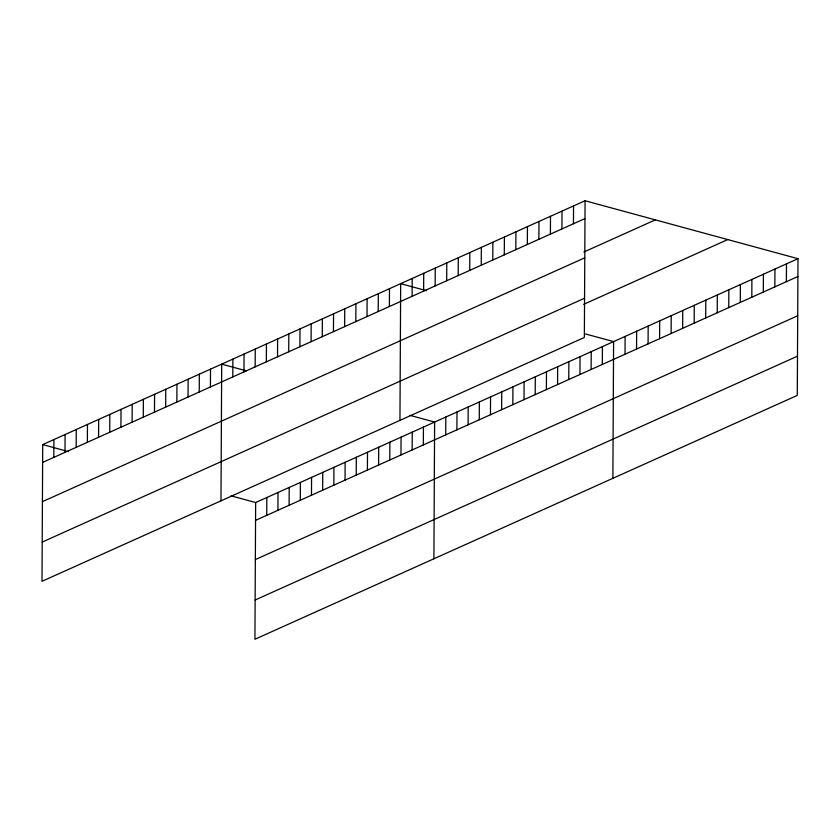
<?xml version="1.0" encoding="UTF-8"?>
<svg xmlns="http://www.w3.org/2000/svg" width="840" height="840" viewBox="0 0 840 840"><rect width="100%" height="100%" fill="white"/><g stroke="black" fill="none" stroke-linecap="round" stroke-linejoin="round"><path stroke-width="1.26" d="M585.071 200.75L42.714 444.591L42 581.312L584.356 337.459L585.071 200.75L798 258.689L797.286 395.409L254.929 639.25L255.644 502.541L798 258.689M53.812 457.391L53.907 439.562M64.995 452.361L65.09 434.532M76.177 447.332L76.272 429.513M87.37 442.302L87.465 424.483M98.553 437.272L98.648 419.454M109.736 432.243L109.83 414.425M120.929 427.214L121.023 409.395M132.111 422.184L132.206 404.366M143.293 417.155L143.388 399.336M154.487 412.125L154.581 394.306M165.669 407.096L165.764 389.277M176.852 402.066L176.946 384.248M188.044 397.036L188.139 379.218M199.227 392.007L199.322 374.189M210.41 386.978L210.504 369.159M220.983 500.84L221.697 364.13L246.288 370.818M232.785 376.919L232.88 359.1M243.978 371.889L244.062 354.07M255.161 366.86L255.255 349.041M266.343 361.83L266.438 344.012M266.732 515.33L266.826 497.511M277.536 356.8L277.62 338.982M277.925 510.3L278.019 492.481M288.719 351.771L288.813 333.953M289.107 505.271L289.202 487.452M299.901 346.742L299.995 328.923M300.29 500.241L300.384 482.423M311.094 341.712L311.178 323.894M311.483 495.212L311.577 477.393M322.276 336.683L322.371 318.864M322.665 490.182L322.76 472.364M333.459 331.653L333.554 313.834M333.848 485.153L333.942 467.334M344.652 326.623L344.736 308.805M345.041 480.123L345.135 462.305M355.834 321.594L355.929 303.776M356.223 475.094L356.318 457.275M367.017 316.565L367.112 298.746M367.406 470.064L367.5 452.245M378.21 311.535L378.305 293.717M378.599 465.034L378.693 447.216M389.393 306.506L389.487 288.687M389.781 460.005L389.876 442.187M399.956 420.368L400.669 283.657L426.437 290.671M400.974 454.976L401.058 437.157M412.104 296.3L412.199 278.471M412.156 449.946L412.251 432.128M423.633 291.113L423.717 273.294M423.339 444.917L423.433 427.098M435.151 285.936L435.246 268.118M433.902 558.779L434.616 422.069L410.025 415.38M445.715 434.858L445.809 417.039M446.681 280.749L446.775 262.93M456.897 429.828L456.992 412.01M458.199 275.572L458.294 257.754M468.09 424.798L468.174 406.98M469.728 270.385L469.822 252.567M479.273 419.769L479.367 401.951M481.257 265.209L481.352 247.391M490.455 414.74L490.55 396.921M492.776 260.022L492.87 242.203M501.648 409.71L501.732 391.892M504.305 254.846L504.399 237.027M512.831 404.681L512.925 386.862M515.833 249.659L515.928 231.84M524.013 399.651L524.107 381.832M527.352 244.482L527.447 226.664M535.206 394.622L535.301 376.803M538.881 239.295L538.976 221.477M546.389 389.592L546.483 371.774M550.4 234.119L550.494 216.3M557.571 384.562L557.666 366.744M561.928 228.931L562.023 211.113M568.764 379.533L568.859 361.715M573.457 223.755L573.552 205.936M579.947 374.504L580.041 356.685M591.129 369.474L591.224 351.656M602.322 364.445L602.417 346.626M612.885 478.317L613.599 341.596L585.49 333.953M625.034 354.239L625.128 336.42M636.552 349.052L636.647 331.233M648.081 343.875L648.175 326.056M659.61 338.688L659.694 320.869M671.129 333.512L671.223 315.693M682.658 328.325L682.752 310.506M694.176 323.148L694.271 305.33M705.705 317.961L705.8 300.143M717.234 312.784L717.328 294.966M728.752 307.598L728.847 289.779M740.282 302.421L740.376 284.603M751.811 297.234L751.895 279.416M763.329 292.058L763.424 274.239M774.858 286.87L774.952 269.052M786.376 281.694L786.471 263.875M42.62 462.42L584.976 218.568M583.884 252L655.337 219.87M42.42 501.648L584.776 257.807M42.21 542.073L584.567 298.231M583.674 304.343L727.734 239.568M255.549 520.359L797.905 276.507M255.339 559.587L797.706 315.745M255.129 600.012L797.486 356.171M42.714 444.591L68.481 451.605M231.053 495.842L255.644 502.541"/></g></svg>
